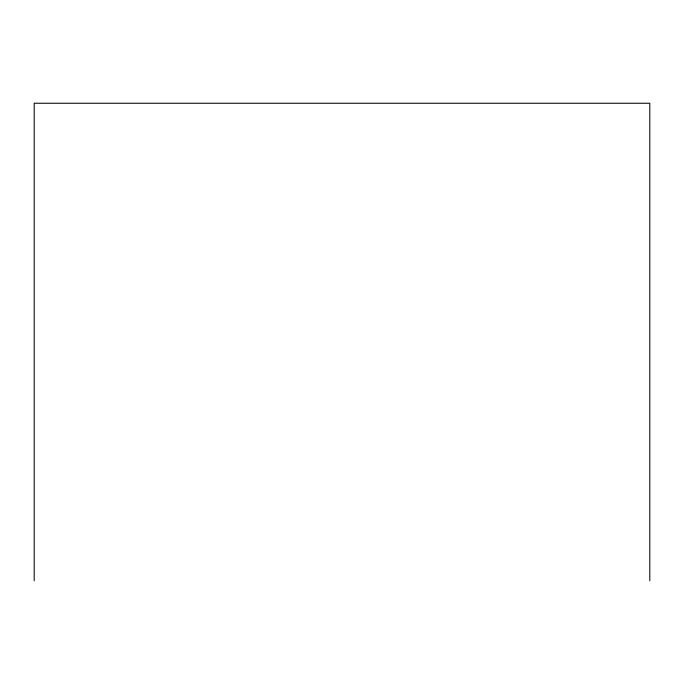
<?xml version="1.0" encoding="UTF-8"?>
<svg xmlns="http://www.w3.org/2000/svg" width="684" height="684" viewBox="0 0 684 684"><rect width="100%" height="100%" fill="white"/><g stroke="black" fill="none" stroke-linecap="round" stroke-linejoin="round"><path stroke-width="1.03" d="M649.8 580.759L649.8 103.241L34.2 103.241L34.2 580.759"/></g></svg>
